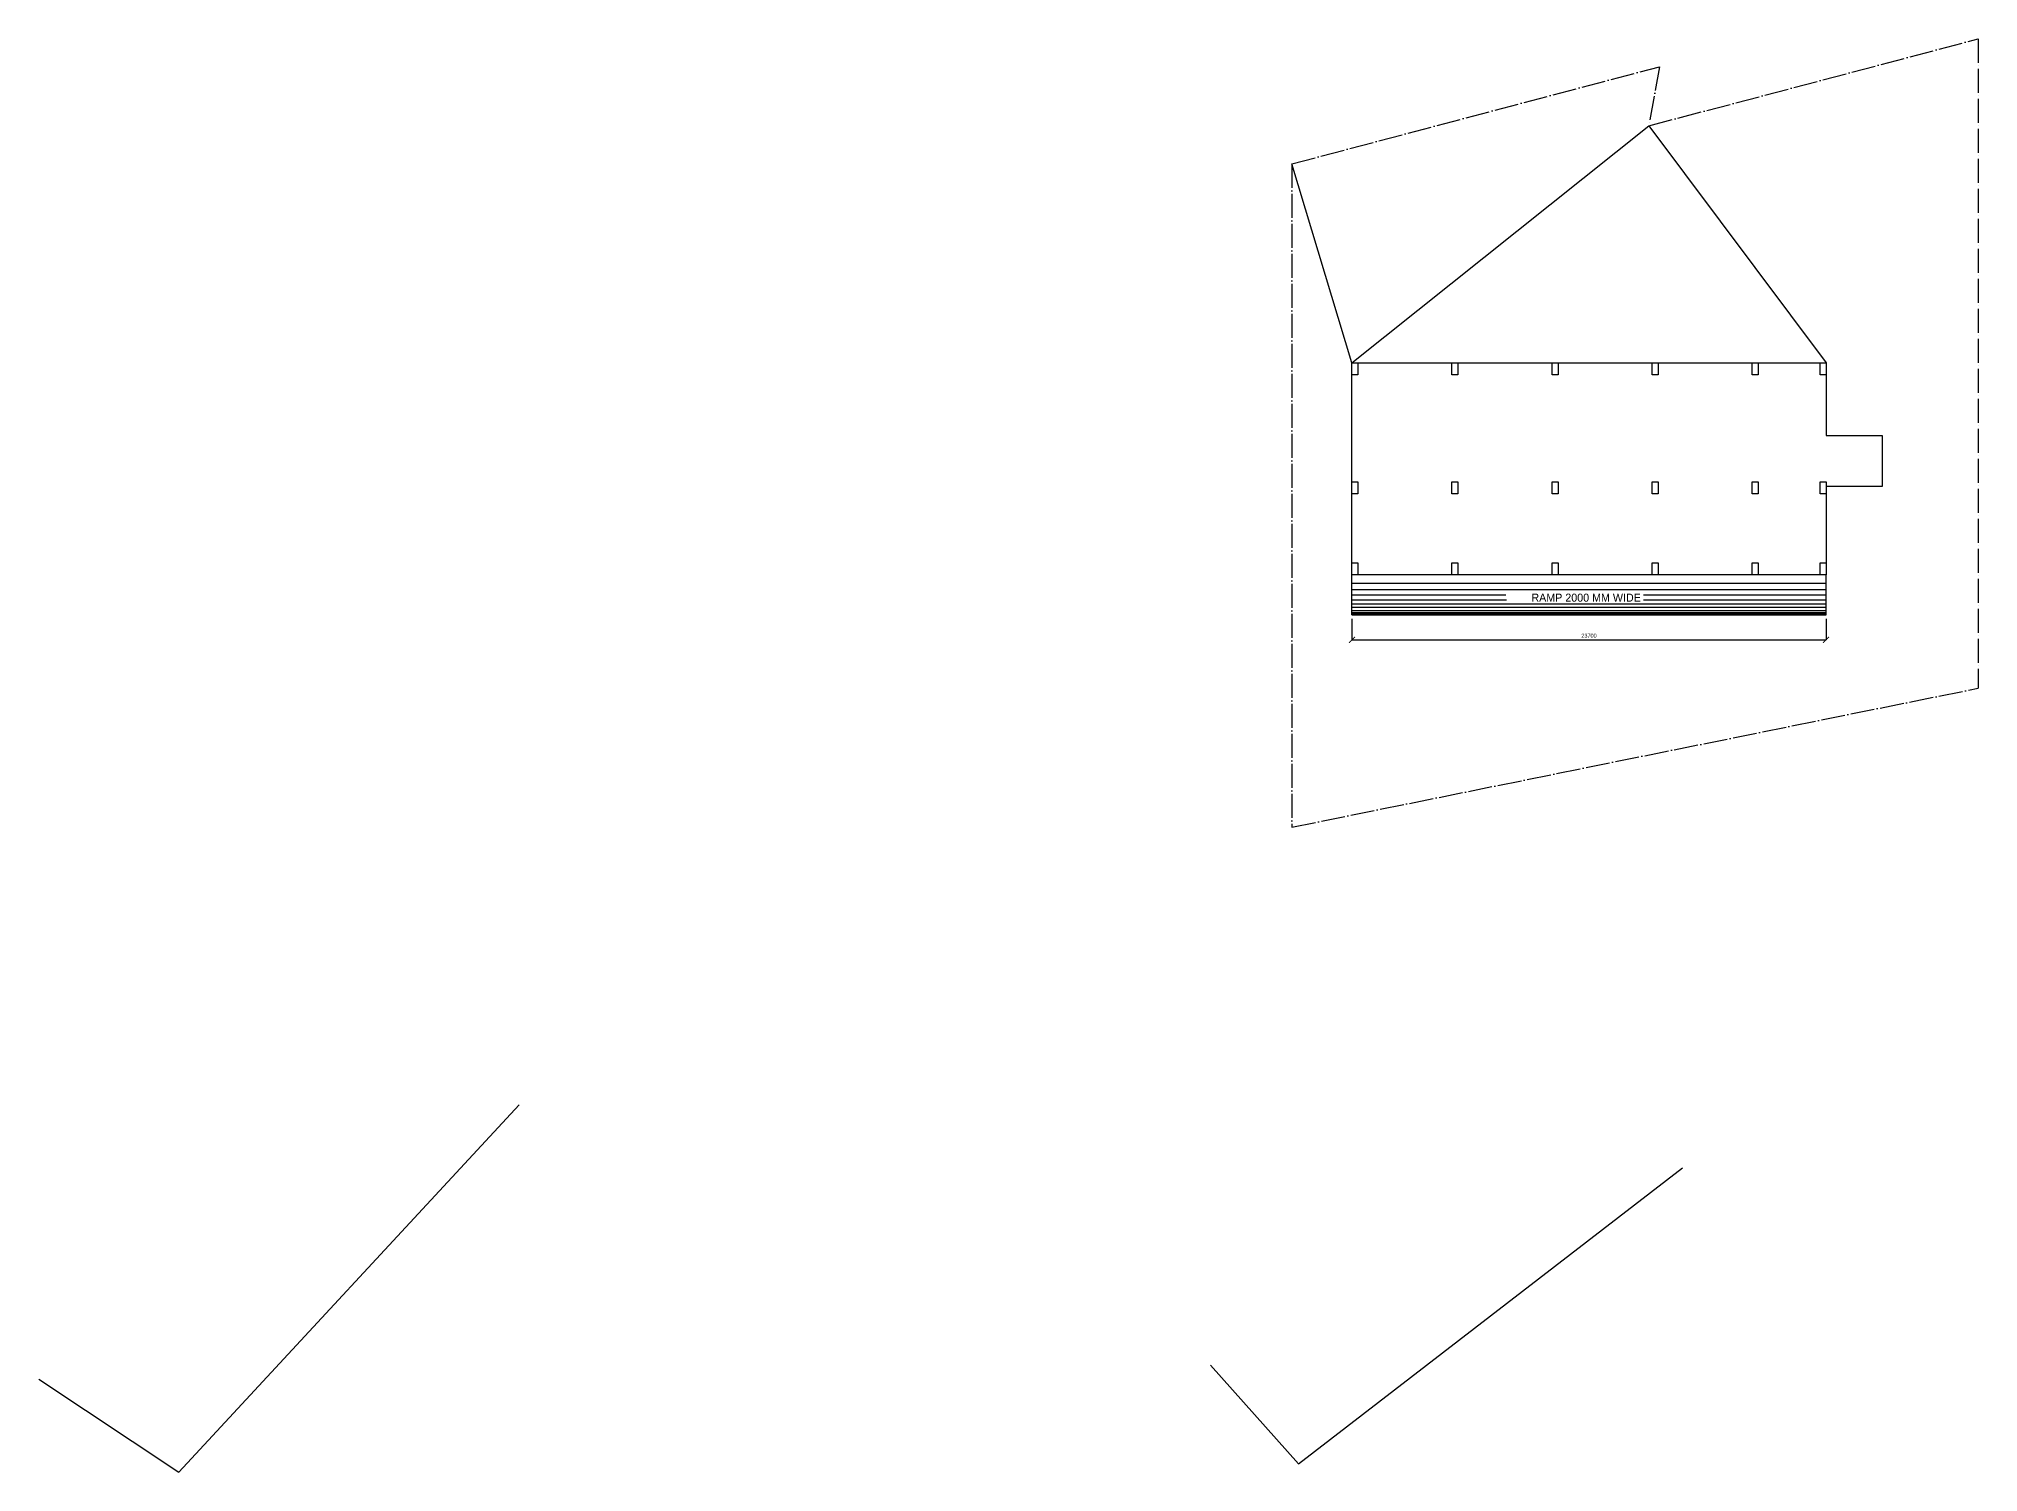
# Model space of a CAD drawing. Header units: millimetres. Extents: x 99749 to 363573, y 5266 to 161474.
# Drawn here: x 107432 to 204387, y 89806 to 161474 of the extents above; entities that cross this region are included whole.
import ezdxf

# ---------------------------------------------------------------- set-up
doc = ezdxf.new("R2010")
doc.units = ezdxf.units.MM
doc.linetypes.add('ACAD_ISO04W100', pattern=[30, 24, -3, 0, -3])
doc.layers.add('COLUMNS', color=7, linetype='Continuous')
doc.layers.add('WALLS', color=7, linetype='Continuous')
doc.dimstyles.new('ISO-25', dxfattribs={"dimtxt": 200, "dimasz": 300, "dimexe": 1.25, "dimexo": 200, "dimgap": 100, "dimtad": 1, "dimdec": 0, "dimdsep": 46, "dimtxsty": 'Standard', "dimblk": 'ARCHTICK', "dimcen": 2.5, "dimadec": 0, "dimazin": 0, "dimtfac": 1, "dimtdec": 0, "dimtmove": 0, "dimatfit": 3, "dimfxl": 1, "dimarcsym": 0})

# ---------------------------------------------------------------- blocks, each defined once
blk = doc.blocks.new('_ArchTick')
at = {"color": 0, "linetype": 'ByBlock', "const_width": 0.15}
blk.add_lwpolyline([(-0.5, -0.5), (0.5, 0.5)], dxfattribs=at)
blk = doc.blocks.new('*D32')
at = {"layer": 'Defpoints', "color": 0, "ltscale": 50}
for p in [(173080, 132665), (196780, 132665), (196780, 131428)]:
    blk.add_point(p, dxfattribs=at)
at = {"layer": 'WALLS', "color": 0, "lineweight": -2, "ltscale": 50}
for p, q in [((173080, 132465), (173080, 131427)), ((196780, 132465), (196780, 131427)), ((173080, 131428), (196780, 131428))]:
    blk.add_line(p, q, dxfattribs=at)
at = {"layer": 'WALLS', "color": 0, "lineweight": -2, "ltscale": 50, "xscale": 300, "yscale": 300, "zscale": 300, "rotation": 180}
blk.add_blockref('_ArchTick', (173080, 131428), dxfattribs=at)
at = {"layer": 'WALLS', "color": 0, "lineweight": -2, "ltscale": 50, "xscale": 300, "yscale": 300, "zscale": 300}
blk.add_blockref('_ArchTick', (196780, 131428), dxfattribs=at)
at = {"layer": 'WALLS', "color": 0, "ltscale": 50, "insert": (184930, 131628), "char_height": 200, "attachment_point": 5}
blk.add_mtext('23700', dxfattribs=at)

msp = doc.modelspace()

# ---------------------------------------------------------------- linework, layer by layer
at = {"linetype": 'ACAD_ISO04W100', "ltscale": 50}
for p, q in [((187925.4, 157123.9), (204387.5, 161474.4)), ((204387.5, 161474.4), (204387.5, 129005.9)), ((170080.5, 155223.1), (188449.8, 160077.7)), ((188449.8, 160077.7), (187925.4, 157123.9)), ((170080.5, 155223.1), (170080.5, 122057.6)), ((170080.5, 122057.6), (204387.5, 129005.9))]:
    msp.add_line(p, q, dxfattribs=at)
at = {"layer": 'COLUMNS', "ltscale": 50}
for points in [[(173080.5, 145265.2), (173380.5, 145265.2), (173380.5, 144665.2), (173080.5, 144665.2)], [(178080.5, 145265.2), (178380.5, 145265.2), (178380.5, 144665.2), (178080.5, 144665.2)], [(183080.5, 145265.2), (183380.5, 145265.2), (183380.5, 144665.2), (183080.5, 144665.2)], [(188080.5, 145265.2), (188380.5, 145265.2), (188380.5, 144665.2), (188080.5, 144665.2)], [(193080.5, 145265.2), (193380.5, 145265.2), (193380.5, 144665.2), (193080.5, 144665.2)], [(196480.5, 145265.2), (196780.5, 145265.2), (196780.5, 144665.2), (196480.5, 144665.2)], [(173080.5, 139315.2), (173380.5, 139315.2), (173380.5, 138715.2), (173080.5, 138715.2)], [(178080.5, 139315.2), (178380.5, 139315.2), (178380.5, 138715.2), (178080.5, 138715.2)], [(183080.5, 139315.2), (183380.5, 139315.2), (183380.5, 138715.2), (183080.5, 138715.2)], [(188080.5, 139315.2), (188380.5, 139315.2), (188380.5, 138715.2), (188080.5, 138715.2)], [(193080.5, 139315.2), (193380.5, 139315.2), (193380.5, 138715.2), (193080.5, 138715.2)], [(196480.5, 139315.2), (196780.5, 139315.2), (196780.5, 138715.2), (196480.5, 138715.2)], [(173080.5, 135265.2), (173380.5, 135265.2), (173380.5, 134665.2), (173080.5, 134665.2)], [(178080.5, 135265.2), (178380.5, 135265.2), (178380.5, 134665.2), (178080.5, 134665.2)], [(183080.5, 135265.2), (183380.5, 135265.2), (183380.5, 134665.2), (183080.5, 134665.2)], [(188080.5, 135265.2), (188380.5, 135265.2), (188380.5, 134665.2), (188080.5, 134665.2)], [(193080.5, 135265.2), (193380.5, 135265.2), (193380.5, 134665.2), (193080.5, 134665.2)], [(196480.5, 135265.2), (196780.5, 135265.2), (196780.5, 134665.2), (196480.5, 134665.2)]]:
    msp.add_lwpolyline(points, close=True, dxfattribs=at)
at = {"layer": 'WALLS', "ltscale": 50}
for p, q in [((173080.5, 145265.2), (187925.4, 157123.9)), ((187925.4, 157123.9), (196780.5, 145265.2)), ((173080.5, 145265.2), (170080.5, 155223.1)), ((173080.5, 132665.2), (173080.5, 134665.2)), ((173080.5, 134249.4), (196780.5, 134249.4)), ((173080.5, 133935.3), (196780.5, 133935.3)), ((196780.5, 132665.2), (196780.5, 134665.2)), ((173080.5, 133665.2), (180774.3, 133665.2)), ((173080.5, 133421.4), (180802.7, 133421.4)), ((173080.5, 133221.5), (196780.5, 133221.5)), ((173080.5, 133050.2), (196780.5, 133050.2)), ((173080.5, 132897.9), (196780.5, 132897.9)), ((187654.4, 133665.2), (196780.5, 133665.2)), ((187654.4, 133421.4), (196780.5, 133421.4)), ((173080.5, 132793.2), (196780.5, 132793.2)), ((173080.5, 132725.1), (196780.5, 132725.1)), ((173080.5, 132665.2), (196780.5, 132665.2)), ((114429.2, 89806.1), (131441.1, 108168.6)), ((170403.9, 90217.2), (189610.8, 105016.8)), ((166013.7, 95150.4), (170403.9, 90217.2)), ((107432.4, 94465.2), (114429.2, 89806.1))]:
    msp.add_line(p, q, dxfattribs=at)
msp.add_lwpolyline([(173080.5, 145265.2), (196780.5, 145265.2), (196780.5, 141645.2), (199580.5, 141645.2), (199580.5, 139085.2), (196780.5, 139085.2), (196780.5, 134665.2), (173080.5, 134665.2), (173080.5, 145265.2)], dxfattribs=at)

# ---------------------------------------------------------------- texts
at = {"ltscale": 50, "insert": (187521, 133732.1), "char_height": 400, "width": 7715.983, "attachment_point": 3}
msp.add_mtext('RAMP 2000 MM WIDE', dxfattribs=at)

# ---------------------------------------------------------------- dimensions: what is measured, and where the dimension line sits
at = {"layer": 'WALLS', "ltscale": 50}
dim = msp.add_linear_dim(base=(196780.5, 131427.8), p1=(173080.5, 132665.2), p2=(196780.5, 132665.2), dimstyle='ISO-25', dxfattribs=at)
dim.commit()
dim.dimension.update_dxf_attribs({"geometry": '*D32', "text_midpoint": (184930.5, 131627.8)})

doc.saveas('drawing.dxf')
